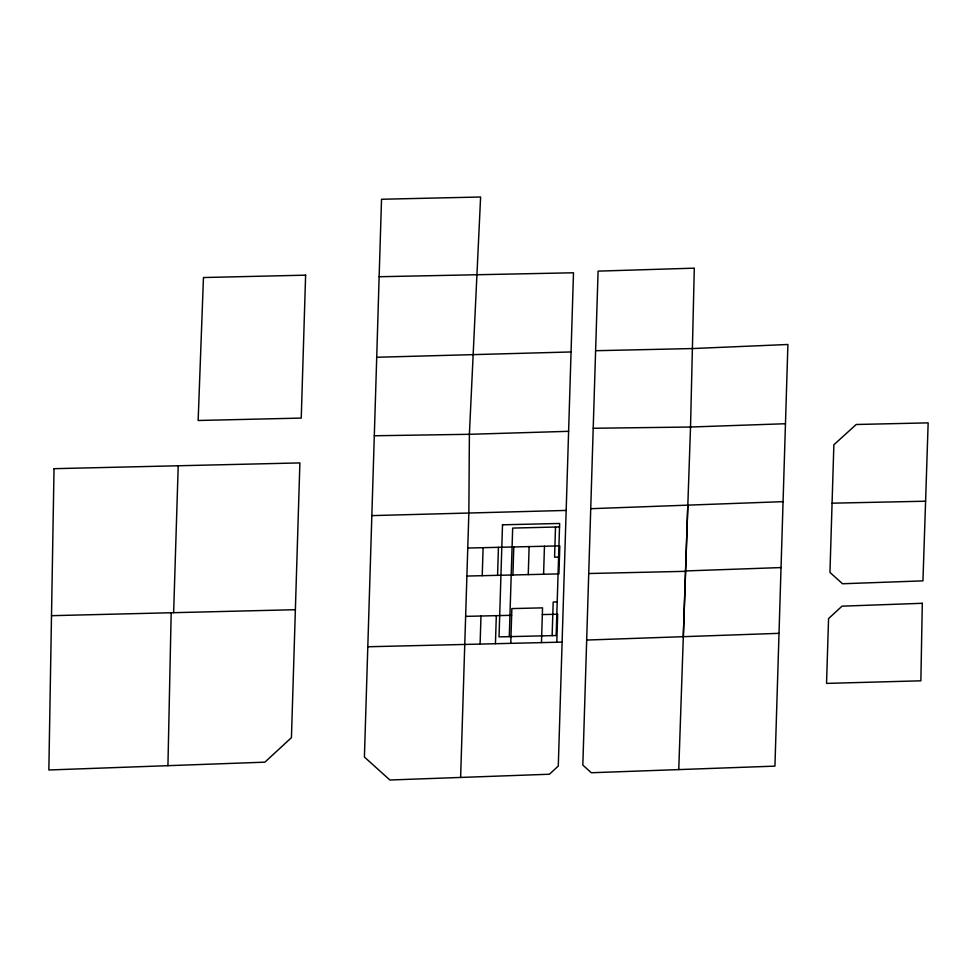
<?xml version="1.0" encoding="UTF-8"?>
<svg xmlns="http://www.w3.org/2000/svg" width="977" height="977" viewBox="0 0 977 977"><rect width="100%" height="100%" fill="white"/><g stroke="black" fill="none" stroke-linecap="round" stroke-linejoin="round"><path stroke-width="1.47" d="M167.934 765.675L171.183 612.738M173.637 612.701L178.217 465.76M376.719 357.264L364.409 757.016L389.872 780L549.404 774.236L558.282 766.066L573.499 272.778L379.137 276.735L376.719 357.264L571.069 351.952M379.137 276.735L381.531 199.259L480.611 197L469.387 434.301L468.862 512.815L460.619 777.448M480.098 644.038L480.977 616.023M482.235 575.685L483.102 547.682M495.437 643.672L496.316 615.669M497.574 575.331L498.441 547.315M509.286 636.638L512.669 528.081L559.528 526.933M510.776 643.318L511.863 608.586L542.54 607.865L541.466 642.597M512.913 574.977L513.78 546.961M528.252 574.61L529.119 546.595M543.591 574.256L544.458 546.241M552.139 635.636L553.19 602.003L557.208 601.905M555.51 527.03L554.57 557.183L558.588 557.098M556.805 642.243L557.672 614.228L542.333 614.582M588.728 573.523L582.829 765.064L591.317 772.746L774.932 766.127L787.902 344.49L692.681 348.545L595.604 350.719L588.728 573.523L685.561 571.325M595.604 350.719L598.095 271.13L694.305 268.162L690.519 427.022L683.302 636.662M925.598 501.213L928.15 422.87L856.194 424.494L833.869 444.779L829.949 572.412L842.528 583.757L922.947 580.863L925.598 501.213L832.099 503.179M678.759 769.595L687.832 505.133M590.743 508.699L783.102 501.653M785.447 423.725L690.519 427.022L593.234 428.268M685.536 570.947L781.087 567.564M586.701 640.045L779.023 633.34M568.626 431.321L469.387 434.301L374.289 435.766M371.822 515.612L566.172 510.421M51.5 615.681L295.372 609.697M467.763 548.036L559.797 545.887L558.929 573.89L466.896 576.051M465.626 616.377L511.655 615.302M367.792 646.762L562.093 642.121M54.028 468.679L48.85 769.986L264.865 762.17L291.439 737.647L299.89 462.915L54.028 468.679M922.3 603.298L920.871 680.81L826.542 683.399L828.557 618.588L842.015 606.167L922.3 603.298M305.618 275.16L301.246 418.083L198.148 420.489L203.46 277.541L305.618 275.16M502.508 524.808L499.039 636.882L556.157 635.538L559.638 523.464L502.508 524.808"/></g></svg>
